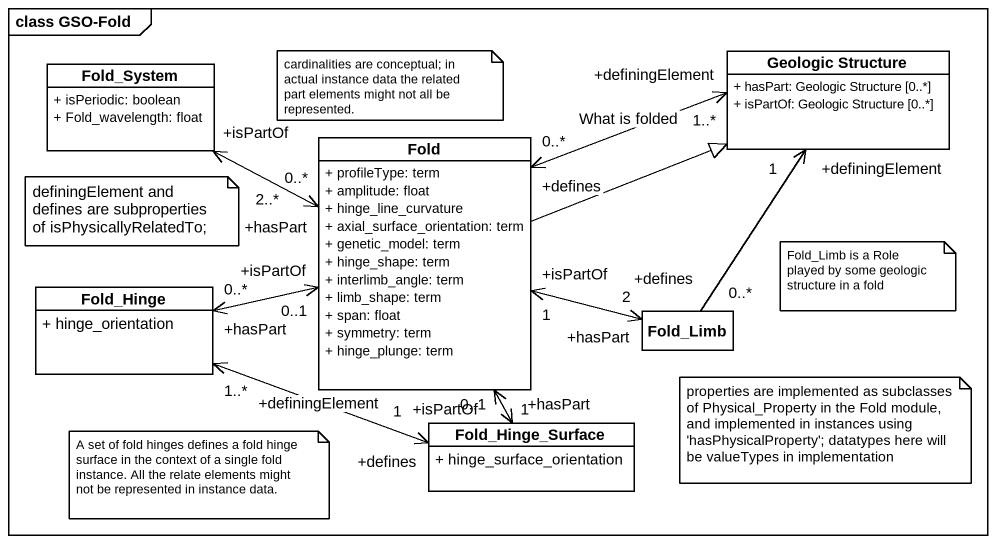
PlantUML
@startuml
mainframe class GSO-Fold
hide circle
hide empty members
skinparam classAttributeIconSize 0
class "Geologic Structure" as Geologic_Structure {
  + hasPart: Geologic Structure [0..*]
  + isPartOf: Geologic Structure [0..*]
}
class Fold_System {
  + isPeriodic: boolean
  + Fold_wavelength: float
}
class Fold {
  + profileType: term
  + amplitude: float
  + hinge_line_curvature
  + axial_surface_orientation: term
  + genetic_model: term
  + hinge_shape: term
  + interlimb_angle: term
  + limb_shape: term
  + span: float
  + symmetry: term
  + hinge_plunge: term
}
class Fold_Hinge {
  + hinge_orientation
}
class Fold_Limb
class Fold_Hinge_Surface {
  + hinge_surface_orientation
}
Fold_System "+isPartOf\n2..*" <-right-> "+hasPart\n0..*" Fold
Fold -right-|> Geologic_Structure
Fold "+defines\n0..*" <-right-> "+definingElement\n1..*" Geologic_Structure : What is folded
Fold_Hinge "+hasPart\n0..*" <-right-> "+isPartOf\n0..1" Fold
Fold_Limb "+defines\n0..*" -up-> "+definingElement\n1" Geologic_Structure
Fold_Limb "+hasPart\n2" <-left-> "+isPartOf\n1" Fold
Fold_Hinge_Surface "+hasPart\n0..1" <-up-> "+isPartOf\n1" Fold
Fold_Hinge_Surface "+defines\n1" <-left-> "+definingElement\n1..*" Fold_Hinge
note as N1
  cardinalities are conceptual; in actual instance data the related part elements might not all be represented.
end note
note as N2
  definingElement and defines are subproperties of isPhysicallyRelatedTo;
end note
note as N3
  Fold_Limb is a Role played by some geologic structure in a fold
end note
note as N4
  properties are implemented as subclasses of Physical_Property in the Fold module, and implemented in instances using 'hasPhysicalProperty'; datatypes here will be valueTypes in implementation
end note
note as N5
  A set of fold hinges defines a fold hinge surface in the context of a single fold instance. All the relate elements might not be represented in instance data.
end note
@enduml
